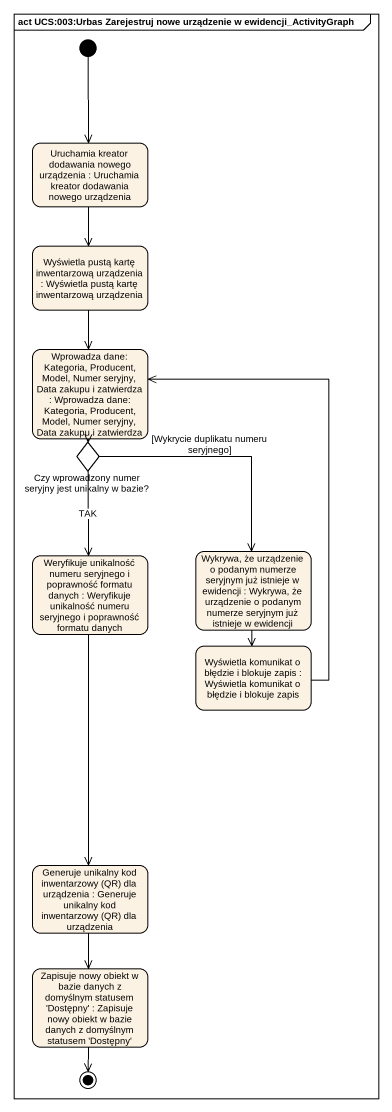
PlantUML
@startuml
mainframe act UCS:003:Urbas Zarejestruj nowe urządzenie w ewidencji_ActivityGraph
hide empty description
state "Uruchamia kreator dodawania nowego urządzenia : Uruchamia kreator dodawania nowego urządzenia" as Uruchamia_kreator_dodawania
state "Wyświetla pustą kartę inwentarzową urządzenia : Wyświetla pustą kartę inwentarzową urządzenia" as Wyświetla_pustą_kartę
state "Wprowadza dane: Kategoria, Producent, Model, Numer seryjny, Data zakupu i zatwierdza : Wprowadza dane: Kategoria, Producent, Model, Numer seryjny, Data zakupu i zatwierdza" as Wprowadza_dane_Kategoria
state "Czy wprowadzony numer seryjny jest unikalny w bazie?" as Czy_wprowadzony_numer <<choice>>
state "Wykrywa, że urządzenie o podanym numerze seryjnym już istnieje w ewidencji : Wykrywa, że urządzenie o podanym numerze seryjnym już istnieje w ewidencji" as Wykrywa_że_urządzenie_o
state "Weryfikuje unikalność numeru seryjnego i poprawność formatu danych : Weryfikuje unikalność numeru seryjnego i poprawność formatu danych" as Weryfikuje_unikalność
state "Wyświetla komunikat o błędzie i blokuje zapis : Wyświetla komunikat o błędzie i blokuje zapis" as Wyświetla_komunikat_o
state "Generuje unikalny kod inwentarzowy (QR) dla urządzenia : Generuje unikalny kod inwentarzowy (QR) dla urządzenia" as Generuje_unikalny_kod
state "Zapisuje nowy obiekt w bazie danych z domyślnym statusem 'Dostępny' : Zapisuje nowy obiekt w bazie danych z domyślnym statusem 'Dostępny'" as Zapisuje_nowy_obiekt_w
[*] --> Uruchamia_kreator_dodawania
Uruchamia_kreator_dodawania --> Wyświetla_pustą_kartę
Wyświetla_pustą_kartę --> Wprowadza_dane_Kategoria
Wprowadza_dane_Kategoria --> Czy_wprowadzony_numer
Czy_wprowadzony_numer --> Wykrywa_że_urządzenie_o : [Wykrycie duplikatu numeru seryjnego]
Czy_wprowadzony_numer --> Weryfikuje_unikalność : TAK
Wykrywa_że_urządzenie_o --> Wyświetla_komunikat_o
Weryfikuje_unikalność --> Generuje_unikalny_kod
Wyświetla_komunikat_o -up-> Wprowadza_dane_Kategoria
Generuje_unikalny_kod --> Zapisuje_nowy_obiekt_w
Zapisuje_nowy_obiekt_w --> [*]
@enduml
